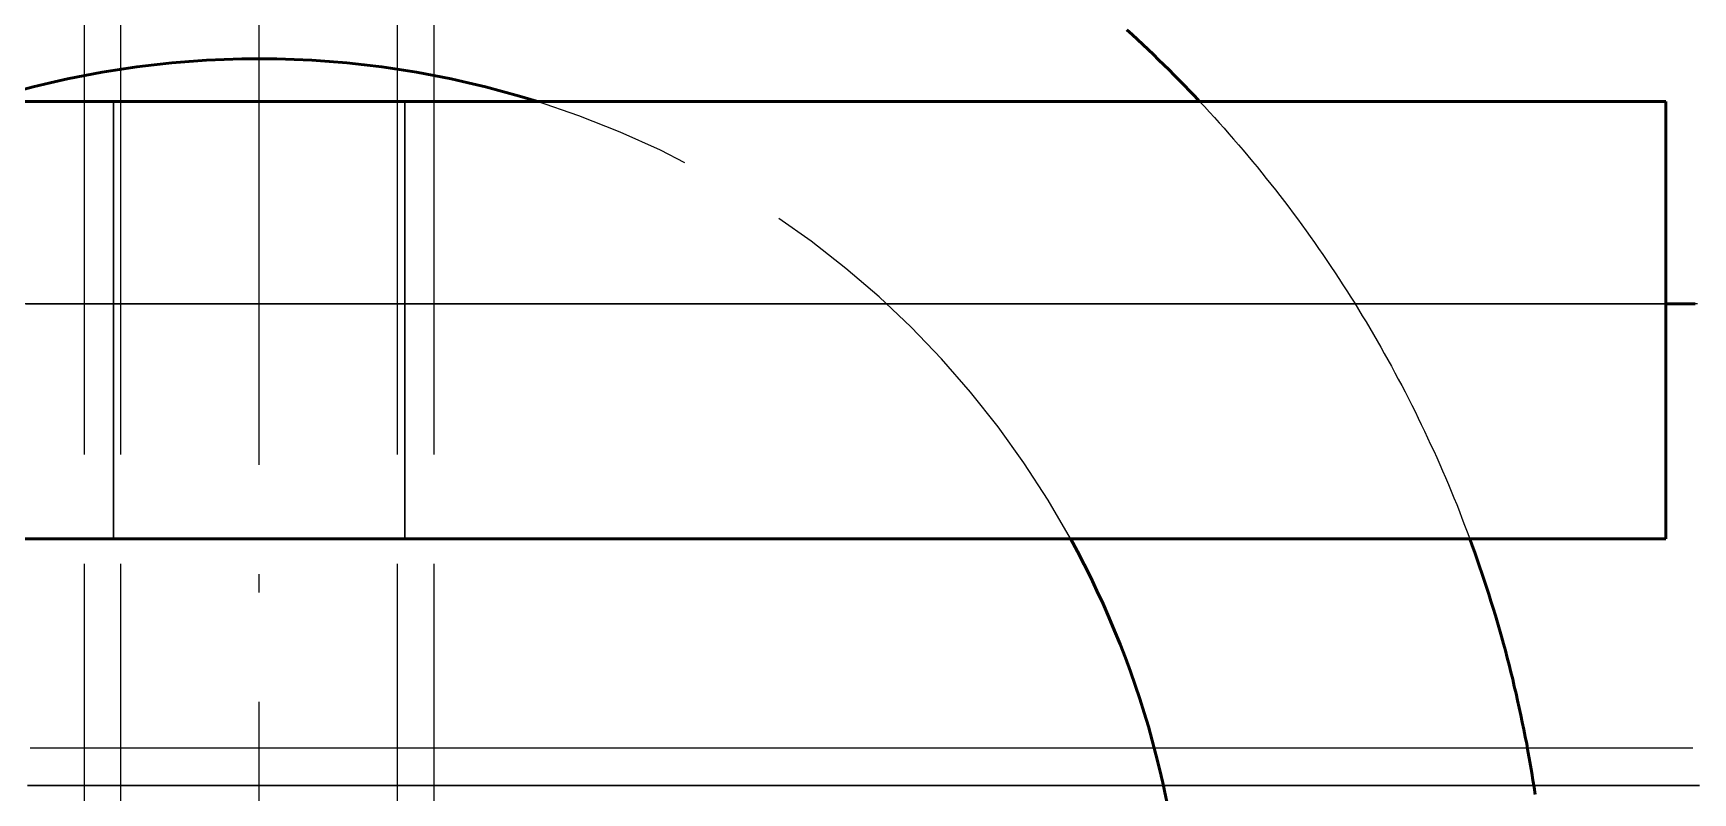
# Model space of a CAD drawing. Header units: millimetres. Extents: x 0 to 420, y 0 to 297.
# Drawn here: x 85.2 to 96.59, y 206.75 to 211.96 of the extents above; entities that cross this region are included whole.
import ezdxf

# ---------------------------------------------------------------- set-up
doc = ezdxf.new("R2010")
doc.units = ezdxf.units.MM
doc.linetypes.add('ISO02-TRAZOS', pattern=[3.75, 3, -0.75])
doc.linetypes.add('ISO04-TRAZO-PUNTO', pattern=[7.625, 6, -0.75, 0.125, -0.75])
for name, color, linetype, lineweight in [('01-VISIBLE', 7, 'CONTINUOUS', 50), ('02-OCULTA', 4, 'ISO02-TRAZOS', 25), ('03-EJE', 1, 'ISO04-TRAZO-PUNTO', 25)]:
    doc.layers.add(name, color=color, linetype=linetype, lineweight=lineweight)

msp = doc.modelspace()

# ---------------------------------------------------------------- linework, layer by layer
at = {"layer": '01-VISIBLE'}
for p, q in [((77.096, 211.493), (96.404, 211.493)), ((96.404, 208.493), (96.404, 211.493)), ((77.096, 208.493), (96.404, 208.493))]:
    msp.add_line(p, q, dxfattribs=at)
for points in [[(92.703, 211.985), (92.74, 211.951), (92.777, 211.917), (92.814, 211.883), (92.85, 211.848), (92.886, 211.814), (92.922, 211.779), (92.958, 211.744), (92.994, 211.709), (93.029, 211.673), (93.064, 211.638), (93.099, 211.602), (93.134, 211.566), (93.168, 211.53), (93.203, 211.493)], [(96.404, 210.105), (96.454, 210.105), (96.504, 210.105), (96.554, 210.105), (96.604, 210.105)], [(95.057, 208.493), (95.075, 208.446), (95.092, 208.399), (95.108, 208.351), (95.125, 208.303), (95.141, 208.256), (95.157, 208.208), (95.173, 208.16), (95.188, 208.112), (95.203, 208.064), (95.218, 208.016), (95.233, 207.967), (95.247, 207.919), (95.261, 207.871), (95.275, 207.822), (95.288, 207.773), (95.302, 207.725), (95.314, 207.676), (95.327, 207.627), (95.339, 207.578), (95.352, 207.529), (95.363, 207.48), (95.375, 207.431), (95.386, 207.382), (95.397, 207.333), (95.408, 207.283), (95.418, 207.234), (95.428, 207.185), (95.438, 207.135), (95.448, 207.086), (95.457, 207.036), (95.466, 206.987), (95.475, 206.937), (95.483, 206.887), (95.491, 206.837), (95.499, 206.788), (95.507, 206.738)]]:
    msp.add_lwpolyline(points, dxfattribs=at)
for start, end in [(72.5773, 107.4227), (0, 28.8135)]:
    msp.add_arc((86.75, 205.431), 6.354, start, end, dxfattribs=at)
at = {"layer": '02-OCULTA'}
for p, q in [((85.55, 160.32), (85.55, 217.31)), ((85.8, 160.32), (85.8, 217.31)), ((87.7, 160.32), (87.7, 217.31)), ((87.95, 160.32), (87.95, 217.31)), ((77.096, 211.493), (85.75, 211.493)), ((85.75, 211.493), (87.75, 211.493)), ((85.75, 211.493), (85.75, 208.493)), ((85.75, 208.493), (85.75, 211.493)), ((87.75, 211.493), (96.404, 211.493)), ((87.75, 211.493), (87.75, 208.493)), ((87.75, 208.493), (87.75, 211.493)), ((96.404, 208.493), (96.404, 211.493)), ((77.096, 208.493), (85.75, 208.493)), ((85.75, 208.493), (87.75, 208.493)), ((87.75, 208.493), (96.404, 208.493))]:
    msp.add_line(p, q, dxfattribs=at)
for points in [[(93.203, 211.493), (93.237, 211.457), (93.271, 211.42), (93.305, 211.383), (93.338, 211.346), (93.371, 211.309), (93.404, 211.271), (93.437, 211.234), (93.47, 211.196), (93.502, 211.158), (93.535, 211.12), (93.567, 211.081), (93.599, 211.043), (93.63, 211.004), (93.661, 210.965), (93.693, 210.926), (93.724, 210.886), (93.754, 210.847), (93.785, 210.807), (93.815, 210.767), (93.845, 210.727), (93.875, 210.687), (93.904, 210.647), (93.934, 210.606), (93.963, 210.566), (93.992, 210.525), (94.02, 210.484), (94.049, 210.443), (94.077, 210.402), (94.105, 210.36), (94.133, 210.318), (94.16, 210.277), (94.187, 210.235), (94.214, 210.193), (94.241, 210.15), (94.268, 210.108), (94.294, 210.065), (94.32, 210.023), (94.346, 209.98), (94.371, 209.937), (94.397, 209.894), (94.422, 209.851), (94.447, 209.807), (94.471, 209.764), (94.496, 209.72), (94.52, 209.676), (94.544, 209.632), (94.567, 209.588), (94.591, 209.544), (94.614, 209.5), (94.637, 209.455), (94.659, 209.41), (94.682, 209.366), (94.704, 209.321), (94.725, 209.276), (94.747, 209.231), (94.768, 209.186), (94.789, 209.14), (94.81, 209.095), (94.831, 209.049), (94.851, 209.003), (94.871, 208.958), (94.891, 208.912), (94.911, 208.866), (94.93, 208.819), (94.949, 208.773), (94.968, 208.727), (94.986, 208.68), (95.004, 208.634), (95.022, 208.587), (95.04, 208.54), (95.057, 208.493)], [(96.62, 210.105), (96.55, 210.105), (96.48, 210.105), (96.41, 210.105), (96.34, 210.105), (96.27, 210.105), (96.2, 210.105), (96.13, 210.105), (96.06, 210.105), (95.99, 210.105), (95.92, 210.105), (95.85, 210.105), (95.78, 210.105), (95.71, 210.105), (95.64, 210.105), (95.57, 210.105), (95.5, 210.105), (95.43, 210.105), (95.36, 210.105), (95.29, 210.105), (95.22, 210.105), (95.15, 210.105), (95.08, 210.105), (95.01, 210.105), (94.94, 210.105), (94.87, 210.105), (94.8, 210.105), (94.73, 210.105), (94.66, 210.105), (94.59, 210.105), (94.52, 210.105), (94.45, 210.105), (94.38, 210.105), (94.31, 210.105), (94.24, 210.105), (94.17, 210.105), (94.1, 210.105), (94.03, 210.105), (93.96, 210.105), (93.89, 210.105), (93.82, 210.105), (93.75, 210.105), (93.68, 210.105), (93.61, 210.105), (93.54, 210.105), (93.47, 210.105), (93.4, 210.105), (93.33, 210.105), (93.26, 210.105), (93.19, 210.105), (93.12, 210.105), (93.05, 210.105), (92.98, 210.105), (92.91, 210.105), (92.84, 210.105), (92.77, 210.105), (92.7, 210.105), (92.63, 210.105), (92.56, 210.105), (92.49, 210.105), (92.42, 210.105), (92.35, 210.105), (92.28, 210.105), (92.21, 210.105), (92.14, 210.105), (92.07, 210.105), (92, 210.105), (91.93, 210.105), (91.86, 210.105), (91.79, 210.105), (91.72, 210.105), (91.65, 210.105), (91.58, 210.105), (91.51, 210.105), (91.44, 210.105), (91.37, 210.105), (91.3, 210.105), (91.23, 210.105), (91.16, 210.105), (91.09, 210.105), (91.02, 210.105), (90.95, 210.105), (90.88, 210.105), (90.81, 210.105), (90.74, 210.105), (90.67, 210.105), (90.6, 210.105), (90.53, 210.105), (90.46, 210.105), (90.39, 210.105), (90.32, 210.105), (90.25, 210.105), (90.18, 210.105), (90.11, 210.105), (90.04, 210.105), (89.97, 210.105), (89.9, 210.105), (89.83, 210.105), (89.76, 210.105), (89.69, 210.105), (89.62, 210.105), (89.55, 210.105), (89.48, 210.105), (89.41, 210.105), (89.34, 210.105), (89.27, 210.105), (89.2, 210.105), (89.13, 210.105), (89.06, 210.105), (88.99, 210.105), (88.92, 210.105), (88.85, 210.105), (88.78, 210.105), (88.71, 210.105), (88.64, 210.105), (88.57, 210.105), (88.5, 210.105), (88.43, 210.105), (88.36, 210.105), (88.29, 210.105), (88.22, 210.105), (88.15, 210.105), (88.08, 210.105), (88.01, 210.105), (87.94, 210.105), (87.87, 210.105), (87.8, 210.105), (87.73, 210.105), (87.66, 210.105), (87.59, 210.105), (87.52, 210.105), (87.45, 210.105), (87.38, 210.105), (87.31, 210.105), (87.24, 210.105), (87.17, 210.105), (87.1, 210.105), (87.03, 210.105), (86.96, 210.105), (86.89, 210.105), (86.82, 210.105), (86.75, 210.105), (86.68, 210.105), (86.61, 210.105), (86.54, 210.105), (86.47, 210.105), (86.4, 210.105), (86.33, 210.105), (86.26, 210.105), (86.19, 210.105), (86.12, 210.105), (86.05, 210.105), (85.98, 210.105), (85.91, 210.105), (85.84, 210.105), (85.77, 210.105), (85.7, 210.105), (85.63, 210.105), (85.56, 210.105), (85.49, 210.105), (85.42, 210.105), (85.35, 210.105), (85.28, 210.105), (85.21, 210.105), (85.14, 210.105)], [(85.149, 210.105), (85.199, 210.105), (85.249, 210.105), (85.299, 210.105), (85.349, 210.105), (85.399, 210.105), (85.449, 210.105), (85.5, 210.105), (85.55, 210.105), (85.6, 210.105), (85.65, 210.105), (85.7, 210.105), (85.75, 210.105), (85.8, 210.105), (85.85, 210.105), (85.9, 210.105), (85.95, 210.105), (86, 210.105), (86.05, 210.105), (86.1, 210.105), (86.15, 210.105), (86.2, 210.105), (86.25, 210.105), (86.3, 210.105), (86.35, 210.105), (86.4, 210.105), (86.45, 210.105), (86.5, 210.105), (86.55, 210.105), (86.6, 210.105), (86.65, 210.105), (86.7, 210.105), (86.75, 210.105), (86.8, 210.105), (86.85, 210.105), (86.9, 210.105), (86.95, 210.105), (87, 210.105), (87.05, 210.105), (87.1, 210.105), (87.15, 210.105), (87.2, 210.105), (87.25, 210.105), (87.3, 210.105), (87.35, 210.105), (87.4, 210.105), (87.45, 210.105), (87.5, 210.105), (87.55, 210.105), (87.6, 210.105), (87.65, 210.105), (87.7, 210.105), (87.75, 210.105), (87.8, 210.105), (87.85, 210.105), (87.9, 210.105), (87.95, 210.105), (88, 210.105), (88.051, 210.105), (88.101, 210.105), (88.151, 210.105), (88.201, 210.105), (88.251, 210.105), (88.301, 210.105), (88.351, 210.105), (88.401, 210.105), (88.451, 210.105), (88.501, 210.105), (88.551, 210.105), (88.601, 210.105), (88.651, 210.105), (88.701, 210.105), (88.751, 210.105), (88.801, 210.105), (88.851, 210.105), (88.901, 210.105), (88.951, 210.105), (89.001, 210.105), (89.051, 210.105), (89.101, 210.105), (89.151, 210.105), (89.201, 210.105), (89.251, 210.105), (89.301, 210.105), (89.351, 210.105), (89.401, 210.105), (89.451, 210.105), (89.501, 210.105), (89.551, 210.105), (89.601, 210.105), (89.651, 210.105), (89.701, 210.105), (89.751, 210.105), (89.801, 210.105), (89.851, 210.105), (89.901, 210.105), (89.951, 210.105), (90.001, 210.105), (90.051, 210.105), (90.101, 210.105), (90.151, 210.105), (90.201, 210.105), (90.251, 210.105), (90.301, 210.105), (90.351, 210.105), (90.401, 210.105), (90.451, 210.105), (90.501, 210.105), (90.551, 210.105), (90.601, 210.105), (90.652, 210.105), (90.702, 210.105), (90.752, 210.105), (90.802, 210.105), (90.852, 210.105), (90.902, 210.105), (90.952, 210.105), (91.002, 210.105), (91.052, 210.105), (91.102, 210.105), (91.152, 210.105), (91.202, 210.105), (91.252, 210.105), (91.302, 210.105), (91.352, 210.105), (91.402, 210.105), (91.452, 210.105), (91.502, 210.105), (91.552, 210.105), (91.602, 210.105), (91.652, 210.105), (91.702, 210.105), (91.752, 210.105), (91.802, 210.105), (91.852, 210.105), (91.902, 210.105), (91.952, 210.105), (92.002, 210.105), (92.052, 210.105), (92.102, 210.105), (92.152, 210.105), (92.202, 210.105), (92.252, 210.105), (92.302, 210.105), (92.352, 210.105), (92.402, 210.105), (92.452, 210.105), (92.502, 210.105), (92.552, 210.105), (92.602, 210.105), (92.652, 210.105), (92.702, 210.105), (92.752, 210.105), (92.802, 210.105), (92.852, 210.105), (92.902, 210.105), (92.952, 210.105), (93.002, 210.105), (93.052, 210.105), (93.102, 210.105), (93.152, 210.105), (93.203, 210.105), (93.253, 210.105), (93.303, 210.105), (93.353, 210.105), (93.403, 210.105), (93.453, 210.105), (93.503, 210.105), (93.553, 210.105), (93.603, 210.105), (93.653, 210.105), (93.703, 210.105), (93.753, 210.105), (93.803, 210.105), (93.853, 210.105), (93.903, 210.105), (93.953, 210.105), (94.003, 210.105), (94.053, 210.105), (94.103, 210.105), (94.153, 210.105), (94.203, 210.105), (94.253, 210.105), (94.303, 210.105), (94.353, 210.105), (94.403, 210.105), (94.453, 210.105), (94.503, 210.105), (94.553, 210.105), (94.603, 210.105), (94.653, 210.105), (94.703, 210.105), (94.753, 210.105), (94.803, 210.105), (94.853, 210.105), (94.903, 210.105), (94.953, 210.105), (95.003, 210.105), (95.053, 210.105), (95.103, 210.105), (95.153, 210.105), (95.203, 210.105), (95.253, 210.105), (95.303, 210.105), (95.353, 210.105), (95.403, 210.105), (95.453, 210.105), (95.503, 210.105), (95.553, 210.105), (95.603, 210.105), (95.653, 210.105), (95.703, 210.105), (95.753, 210.105), (95.804, 210.105), (95.854, 210.105), (95.904, 210.105), (95.954, 210.105), (96.004, 210.105), (96.054, 210.105), (96.104, 210.105), (96.154, 210.105), (96.204, 210.105), (96.254, 210.105), (96.304, 210.105), (96.354, 210.105), (96.404, 210.105)], [(85.165, 210.105), (85.234, 210.105), (85.303, 210.105), (85.372, 210.105), (85.441, 210.105), (85.51, 210.105), (85.579, 210.105), (85.648, 210.105), (85.717, 210.105), (85.786, 210.105), (85.854, 210.105), (85.923, 210.105), (85.992, 210.105), (86.061, 210.105), (86.13, 210.105), (86.199, 210.105), (86.268, 210.105), (86.337, 210.105), (86.406, 210.105), (86.474, 210.105), (86.543, 210.105), (86.612, 210.105), (86.681, 210.105), (86.75, 210.105), (86.819, 210.105), (86.888, 210.105), (86.957, 210.105), (87.026, 210.105), (87.094, 210.105), (87.163, 210.105), (87.232, 210.105), (87.301, 210.105), (87.37, 210.105), (87.439, 210.105), (87.508, 210.105), (87.577, 210.105), (87.646, 210.105), (87.714, 210.105), (87.783, 210.105), (87.852, 210.105), (87.921, 210.105), (87.99, 210.105), (88.059, 210.105), (88.128, 210.105), (88.197, 210.105), (88.266, 210.105), (88.335, 210.105), (88.403, 210.105), (88.472, 210.105), (88.541, 210.105), (88.61, 210.105), (88.679, 210.105), (88.748, 210.105), (88.817, 210.105), (88.886, 210.105), (88.955, 210.105), (89.023, 210.105), (89.092, 210.105), (89.161, 210.105), (89.23, 210.105), (89.299, 210.105), (89.368, 210.105), (89.437, 210.105), (89.506, 210.105), (89.575, 210.105), (89.643, 210.105), (89.712, 210.105), (89.781, 210.105), (89.85, 210.105), (89.919, 210.105), (89.988, 210.105), (90.057, 210.105), (90.126, 210.105), (90.195, 210.105), (90.263, 210.105), (90.332, 210.105), (90.401, 210.105), (90.47, 210.105), (90.539, 210.105), (90.608, 210.105), (90.677, 210.105), (90.746, 210.105), (90.815, 210.105), (90.884, 210.105), (90.952, 210.105), (91.021, 210.105), (91.09, 210.105), (91.159, 210.105), (91.228, 210.105), (91.297, 210.105), (91.366, 210.105), (91.435, 210.105), (91.504, 210.105), (91.572, 210.105), (91.641, 210.105), (91.71, 210.105), (91.779, 210.105), (91.848, 210.105), (91.917, 210.105), (91.986, 210.105), (92.055, 210.105), (92.124, 210.105), (92.192, 210.105), (92.261, 210.105), (92.33, 210.105), (92.399, 210.105), (92.468, 210.105), (92.537, 210.105), (92.606, 210.105), (92.675, 210.105), (92.744, 210.105), (92.813, 210.105), (92.881, 210.105), (92.95, 210.105), (93.019, 210.105), (93.088, 210.105), (93.157, 210.105), (93.226, 210.105), (93.295, 210.105), (93.364, 210.105), (93.433, 210.105), (93.501, 210.105), (93.57, 210.105), (93.639, 210.105), (93.708, 210.105), (93.777, 210.105), (93.846, 210.105), (93.915, 210.105), (93.984, 210.105), (94.053, 210.105), (94.121, 210.105), (94.19, 210.105), (94.259, 210.105), (94.328, 210.105), (94.397, 210.105), (94.466, 210.105), (94.535, 210.105), (94.604, 210.105), (94.673, 210.105), (94.741, 210.105), (94.81, 210.105), (94.879, 210.105), (94.948, 210.105), (95.017, 210.105), (95.086, 210.105), (95.155, 210.105), (95.224, 210.105), (95.293, 210.105), (95.362, 210.105), (95.43, 210.105), (95.499, 210.105), (95.568, 210.105), (95.637, 210.105), (95.706, 210.105), (95.775, 210.105), (95.844, 210.105), (95.913, 210.105), (95.982, 210.105), (96.05, 210.105), (96.119, 210.105), (96.188, 210.105), (96.257, 210.105), (96.326, 210.105), (96.395, 210.105), (96.464, 210.105), (96.533, 210.105), (96.602, 210.105)], [(96.602, 210.105), (96.533, 210.105), (96.464, 210.105), (96.395, 210.105), (96.326, 210.105), (96.257, 210.105), (96.188, 210.105), (96.119, 210.105), (96.05, 210.105), (95.982, 210.105), (95.913, 210.105), (95.844, 210.105), (95.775, 210.105), (95.706, 210.105), (95.637, 210.105), (95.568, 210.105), (95.499, 210.105), (95.43, 210.105), (95.362, 210.105), (95.293, 210.105), (95.224, 210.105), (95.155, 210.105), (95.086, 210.105), (95.017, 210.105), (94.948, 210.105), (94.879, 210.105), (94.81, 210.105), (94.741, 210.105), (94.673, 210.105), (94.604, 210.105), (94.535, 210.105), (94.466, 210.105), (94.397, 210.105), (94.328, 210.105), (94.259, 210.105), (94.19, 210.105), (94.121, 210.105), (94.053, 210.105), (93.984, 210.105), (93.915, 210.105), (93.846, 210.105), (93.777, 210.105), (93.708, 210.105), (93.639, 210.105), (93.57, 210.105), (93.501, 210.105), (93.433, 210.105), (93.364, 210.105), (93.295, 210.105), (93.226, 210.105), (93.157, 210.105), (93.088, 210.105), (93.019, 210.105), (92.95, 210.105), (92.881, 210.105), (92.813, 210.105), (92.744, 210.105), (92.675, 210.105), (92.606, 210.105), (92.537, 210.105), (92.468, 210.105), (92.399, 210.105), (92.33, 210.105), (92.261, 210.105), (92.192, 210.105), (92.124, 210.105), (92.055, 210.105), (91.986, 210.105), (91.917, 210.105), (91.848, 210.105), (91.779, 210.105), (91.71, 210.105), (91.641, 210.105), (91.572, 210.105), (91.504, 210.105), (91.435, 210.105), (91.366, 210.105), (91.297, 210.105), (91.228, 210.105), (91.159, 210.105), (91.09, 210.105), (91.021, 210.105), (90.952, 210.105), (90.884, 210.105), (90.815, 210.105), (90.746, 210.105), (90.677, 210.105), (90.608, 210.105), (90.539, 210.105), (90.47, 210.105), (90.401, 210.105), (90.332, 210.105), (90.263, 210.105), (90.195, 210.105), (90.126, 210.105), (90.057, 210.105), (89.988, 210.105), (89.919, 210.105), (89.85, 210.105), (89.781, 210.105), (89.712, 210.105), (89.643, 210.105), (89.575, 210.105), (89.506, 210.105), (89.437, 210.105), (89.368, 210.105), (89.299, 210.105), (89.23, 210.105), (89.161, 210.105), (89.092, 210.105), (89.023, 210.105), (88.955, 210.105), (88.886, 210.105), (88.817, 210.105), (88.748, 210.105), (88.679, 210.105), (88.61, 210.105), (88.541, 210.105), (88.472, 210.105), (88.403, 210.105), (88.335, 210.105), (88.266, 210.105), (88.197, 210.105), (88.128, 210.105), (88.059, 210.105), (87.99, 210.105), (87.921, 210.105), (87.852, 210.105), (87.783, 210.105), (87.714, 210.105), (87.646, 210.105), (87.577, 210.105), (87.508, 210.105), (87.439, 210.105), (87.37, 210.105), (87.301, 210.105), (87.232, 210.105), (87.163, 210.105), (87.094, 210.105), (87.026, 210.105), (86.957, 210.105), (86.888, 210.105), (86.819, 210.105), (86.75, 210.105), (86.681, 210.105), (86.612, 210.105), (86.543, 210.105), (86.474, 210.105), (86.406, 210.105), (86.337, 210.105), (86.268, 210.105), (86.199, 210.105), (86.13, 210.105), (86.061, 210.105), (85.992, 210.105), (85.923, 210.105), (85.854, 210.105), (85.786, 210.105), (85.717, 210.105), (85.648, 210.105), (85.579, 210.105), (85.51, 210.105), (85.441, 210.105), (85.372, 210.105), (85.303, 210.105), (85.234, 210.105), (85.165, 210.105)], [(96.589, 207.056), (96.52, 207.056), (96.452, 207.056), (96.384, 207.056), (96.316, 207.056), (96.247, 207.056), (96.179, 207.056), (96.111, 207.056), (96.042, 207.056), (95.974, 207.056), (95.906, 207.056), (95.837, 207.056), (95.769, 207.056), (95.701, 207.056), (95.632, 207.056), (95.564, 207.056), (95.496, 207.056), (95.427, 207.056), (95.359, 207.056), (95.291, 207.056), (95.222, 207.056), (95.154, 207.056), (95.086, 207.056), (95.017, 207.056), (94.949, 207.056), (94.881, 207.056), (94.812, 207.056), (94.744, 207.056), (94.676, 207.056), (94.607, 207.056), (94.539, 207.056), (94.471, 207.056), (94.402, 207.056), (94.334, 207.056), (94.266, 207.056), (94.197, 207.056), (94.129, 207.056), (94.061, 207.056), (93.992, 207.056), (93.924, 207.056), (93.856, 207.056), (93.787, 207.056), (93.719, 207.056), (93.651, 207.056), (93.582, 207.056), (93.514, 207.056), (93.446, 207.056), (93.378, 207.056), (93.309, 207.056), (93.241, 207.056), (93.173, 207.056), (93.104, 207.056), (93.036, 207.056), (92.968, 207.056), (92.899, 207.056), (92.831, 207.056), (92.763, 207.056), (92.694, 207.056), (92.626, 207.056), (92.558, 207.056), (92.489, 207.056), (92.421, 207.056), (92.353, 207.056), (92.284, 207.056), (92.216, 207.056), (92.148, 207.056), (92.079, 207.056), (92.011, 207.056), (91.943, 207.056), (91.874, 207.056), (91.806, 207.056), (91.738, 207.056), (91.669, 207.056), (91.601, 207.056), (91.533, 207.056), (91.464, 207.056), (91.396, 207.056), (91.328, 207.056), (91.259, 207.056), (91.191, 207.056), (91.123, 207.056), (91.054, 207.056), (90.986, 207.056), (90.918, 207.056), (90.849, 207.056), (90.781, 207.056), (90.713, 207.056), (90.645, 207.056), (90.576, 207.056), (90.508, 207.056), (90.44, 207.056), (90.371, 207.056), (90.303, 207.056), (90.235, 207.056), (90.166, 207.056), (90.098, 207.056), (90.03, 207.056), (89.961, 207.056), (89.893, 207.056), (89.825, 207.056), (89.756, 207.056), (89.688, 207.056), (89.62, 207.056), (89.551, 207.056), (89.483, 207.056), (89.415, 207.056), (89.346, 207.056), (89.278, 207.056), (89.21, 207.056), (89.141, 207.056), (89.073, 207.056), (89.005, 207.056), (88.936, 207.056), (88.868, 207.056), (88.8, 207.056), (88.731, 207.056), (88.663, 207.056), (88.595, 207.056), (88.526, 207.056), (88.458, 207.056), (88.39, 207.056), (88.321, 207.056), (88.253, 207.056), (88.185, 207.056), (88.117, 207.056), (88.048, 207.056), (87.98, 207.056), (87.912, 207.056), (87.843, 207.056), (87.775, 207.056), (87.707, 207.056), (87.638, 207.056), (87.57, 207.056), (87.502, 207.056), (87.433, 207.056), (87.365, 207.056), (87.297, 207.056), (87.228, 207.056), (87.16, 207.056), (87.092, 207.056), (87.023, 207.056), (86.955, 207.056), (86.887, 207.056), (86.818, 207.056), (86.75, 207.056), (86.682, 207.056), (86.613, 207.056), (86.545, 207.056), (86.477, 207.056), (86.408, 207.056), (86.34, 207.056), (86.272, 207.056), (86.203, 207.056), (86.135, 207.056), (86.067, 207.056), (85.998, 207.056), (85.93, 207.056), (85.862, 207.056), (85.793, 207.056), (85.725, 207.056), (85.657, 207.056), (85.588, 207.056), (85.52, 207.056), (85.452, 207.056), (85.383, 207.056), (85.315, 207.056), (85.247, 207.056), (85.179, 207.056)], [(96.589, 207.056), (96.521, 207.056), (96.452, 207.056), (96.384, 207.056), (96.316, 207.056), (96.247, 207.056), (96.179, 207.056), (96.111, 207.056), (96.042, 207.056), (95.974, 207.056), (95.906, 207.056), (95.837, 207.056), (95.769, 207.056), (95.701, 207.056), (95.632, 207.056), (95.564, 207.056), (95.496, 207.056), (95.427, 207.056), (95.359, 207.056), (95.291, 207.056), (95.222, 207.056), (95.154, 207.056), (95.086, 207.056), (95.017, 207.056), (94.949, 207.056), (94.881, 207.056), (94.812, 207.056), (94.744, 207.056), (94.676, 207.056), (94.607, 207.056), (94.539, 207.056), (94.471, 207.056), (94.402, 207.056), (94.334, 207.056), (94.266, 207.056), (94.198, 207.056), (94.129, 207.056), (94.061, 207.056), (93.993, 207.056), (93.924, 207.056), (93.856, 207.056), (93.788, 207.056), (93.719, 207.056), (93.651, 207.056), (93.583, 207.056), (93.514, 207.056), (93.446, 207.056), (93.378, 207.056), (93.309, 207.056), (93.241, 207.056), (93.173, 207.056), (93.104, 207.056), (93.036, 207.056), (92.968, 207.056), (92.899, 207.056), (92.831, 207.056), (92.763, 207.056), (92.694, 207.056), (92.626, 207.056), (92.558, 207.056), (92.489, 207.056), (92.421, 207.056), (92.353, 207.056), (92.284, 207.056), (92.216, 207.056), (92.148, 207.056), (92.079, 207.056), (92.011, 207.056), (91.943, 207.056), (91.874, 207.056), (91.806, 207.056), (91.738, 207.056), (91.669, 207.056), (91.601, 207.056), (91.533, 207.056), (91.464, 207.056), (91.396, 207.056), (91.328, 207.056), (91.259, 207.056), (91.191, 207.056), (91.123, 207.056), (91.054, 207.056), (90.986, 207.056), (90.918, 207.056), (90.849, 207.056), (90.781, 207.056), (90.713, 207.056), (90.645, 207.056), (90.576, 207.056), (90.508, 207.056), (90.44, 207.056), (90.371, 207.056), (90.303, 207.056), (90.235, 207.056), (90.166, 207.056), (90.098, 207.056), (90.03, 207.056), (89.961, 207.056), (89.893, 207.056), (89.825, 207.056), (89.756, 207.056), (89.688, 207.056), (89.62, 207.056), (89.551, 207.056), (89.483, 207.056), (89.415, 207.056), (89.346, 207.056), (89.278, 207.056), (89.21, 207.056), (89.141, 207.056), (89.073, 207.056), (89.005, 207.056), (88.936, 207.056), (88.868, 207.056), (88.8, 207.056), (88.731, 207.056), (88.663, 207.056), (88.595, 207.056), (88.526, 207.056), (88.458, 207.056), (88.39, 207.056), (88.321, 207.056), (88.253, 207.056), (88.185, 207.056), (88.117, 207.056), (88.048, 207.056), (87.98, 207.056), (87.912, 207.056), (87.843, 207.056), (87.775, 207.056), (87.707, 207.056), (87.638, 207.056), (87.57, 207.056), (87.502, 207.056), (87.433, 207.056), (87.365, 207.056), (87.297, 207.056), (87.228, 207.056), (87.16, 207.056), (87.092, 207.056), (87.023, 207.056), (86.955, 207.056), (86.887, 207.056), (86.818, 207.056), (86.75, 207.056), (86.682, 207.056), (86.613, 207.056), (86.545, 207.056), (86.477, 207.056), (86.408, 207.056), (86.34, 207.056), (86.272, 207.056), (86.203, 207.056), (86.135, 207.056), (86.067, 207.056), (85.998, 207.056), (85.93, 207.056), (85.862, 207.056), (85.793, 207.056), (85.725, 207.056), (85.657, 207.056), (85.588, 207.056), (85.52, 207.056), (85.452, 207.056), (85.383, 207.056), (85.315, 207.056), (85.247, 207.056), (85.179, 207.056)], [(96.635, 206.8), (96.566, 206.8), (96.497, 206.8), (96.427, 206.8), (96.358, 206.8), (96.289, 206.8), (96.22, 206.8), (96.151, 206.8), (96.082, 206.8), (96.013, 206.8), (95.944, 206.8), (95.874, 206.8), (95.805, 206.8), (95.736, 206.8), (95.667, 206.8), (95.598, 206.8), (95.529, 206.8), (95.46, 206.8), (95.391, 206.8), (95.321, 206.8), (95.252, 206.8), (95.183, 206.8), (95.114, 206.8), (95.045, 206.8), (94.976, 206.8), (94.907, 206.8), (94.838, 206.8), (94.769, 206.8), (94.699, 206.8), (94.63, 206.8), (94.561, 206.8), (94.492, 206.8), (94.423, 206.8), (94.354, 206.8), (94.285, 206.8), (94.215, 206.8), (94.146, 206.8), (94.077, 206.8), (94.008, 206.8), (93.939, 206.8), (93.87, 206.8), (93.801, 206.8), (93.732, 206.8), (93.662, 206.8), (93.593, 206.8), (93.524, 206.8), (93.455, 206.8), (93.386, 206.8), (93.317, 206.8), (93.248, 206.8), (93.179, 206.8), (93.109, 206.8), (93.04, 206.8), (92.971, 206.8), (92.902, 206.8), (92.833, 206.8), (92.764, 206.8), (92.695, 206.8), (92.626, 206.8), (92.556, 206.8), (92.487, 206.8), (92.418, 206.8), (92.349, 206.8), (92.28, 206.8), (92.211, 206.8), (92.142, 206.8), (92.073, 206.8), (92.004, 206.8), (91.934, 206.8), (91.865, 206.8), (91.796, 206.8), (91.727, 206.8), (91.658, 206.8), (91.589, 206.8), (91.52, 206.8), (91.45, 206.8), (91.381, 206.8), (91.312, 206.8), (91.243, 206.8), (91.174, 206.8), (91.105, 206.8), (91.036, 206.8), (90.967, 206.8), (90.897, 206.8), (90.828, 206.8), (90.759, 206.8), (90.69, 206.8), (90.621, 206.8), (90.552, 206.8), (90.483, 206.8), (90.414, 206.8), (90.344, 206.8), (90.275, 206.8), (90.206, 206.8), (90.137, 206.8), (90.068, 206.8), (89.999, 206.8), (89.93, 206.8), (89.861, 206.8), (89.791, 206.8), (89.722, 206.8), (89.653, 206.8), (89.584, 206.8), (89.515, 206.8), (89.446, 206.8), (89.377, 206.8), (89.308, 206.8), (89.239, 206.8), (89.169, 206.8), (89.1, 206.8), (89.031, 206.8), (88.962, 206.8), (88.893, 206.8), (88.824, 206.8), (88.755, 206.8), (88.685, 206.8), (88.616, 206.8), (88.547, 206.8), (88.478, 206.8), (88.409, 206.8), (88.34, 206.8), (88.271, 206.8), (88.202, 206.8), (88.132, 206.8), (88.063, 206.8), (87.994, 206.8), (87.925, 206.8), (87.856, 206.8), (87.787, 206.8), (87.718, 206.8), (87.649, 206.8), (87.579, 206.8), (87.51, 206.8), (87.441, 206.8), (87.372, 206.8), (87.303, 206.8), (87.234, 206.8), (87.165, 206.8), (87.096, 206.8), (87.026, 206.8), (86.957, 206.8), (86.888, 206.8), (86.819, 206.8), (86.75, 206.8), (86.681, 206.8), (86.612, 206.8), (86.543, 206.8), (86.474, 206.8), (86.404, 206.8), (86.335, 206.8), (86.266, 206.8), (86.197, 206.8), (86.128, 206.8), (86.059, 206.8), (85.99, 206.8), (85.92, 206.8), (85.851, 206.8), (85.782, 206.8), (85.713, 206.8), (85.644, 206.8), (85.575, 206.8), (85.506, 206.8), (85.437, 206.8), (85.367, 206.8), (85.298, 206.8), (85.229, 206.8), (85.16, 206.8)], [(85.16, 206.8), (85.229, 206.8), (85.298, 206.8), (85.367, 206.8), (85.437, 206.8), (85.506, 206.8), (85.575, 206.8), (85.644, 206.8), (85.713, 206.8), (85.782, 206.8), (85.851, 206.8), (85.92, 206.8), (85.99, 206.8), (86.059, 206.8), (86.128, 206.8), (86.197, 206.8), (86.266, 206.8), (86.335, 206.8), (86.404, 206.8), (86.474, 206.8), (86.543, 206.8), (86.612, 206.8), (86.681, 206.8), (86.75, 206.8), (86.819, 206.8), (86.888, 206.8), (86.957, 206.8), (87.026, 206.8), (87.096, 206.8), (87.165, 206.8), (87.234, 206.8), (87.303, 206.8), (87.372, 206.8), (87.441, 206.8), (87.51, 206.8), (87.579, 206.8), (87.649, 206.8), (87.718, 206.8), (87.787, 206.8), (87.856, 206.8), (87.925, 206.8), (87.994, 206.8), (88.063, 206.8), (88.132, 206.8), (88.202, 206.8), (88.271, 206.8), (88.34, 206.8), (88.409, 206.8), (88.478, 206.8), (88.547, 206.8), (88.616, 206.8), (88.685, 206.8), (88.755, 206.8), (88.824, 206.8), (88.893, 206.8), (88.962, 206.8), (89.031, 206.8), (89.1, 206.8), (89.169, 206.8), (89.239, 206.8), (89.308, 206.8), (89.377, 206.8), (89.446, 206.8), (89.515, 206.8), (89.584, 206.8), (89.653, 206.8), (89.722, 206.8), (89.791, 206.8), (89.861, 206.8), (89.93, 206.8), (89.999, 206.8), (90.068, 206.8), (90.137, 206.8), (90.206, 206.8), (90.275, 206.8), (90.344, 206.8), (90.414, 206.8), (90.483, 206.8), (90.552, 206.8), (90.621, 206.8), (90.69, 206.8), (90.759, 206.8), (90.828, 206.8), (90.897, 206.8), (90.967, 206.8), (91.036, 206.8), (91.105, 206.8), (91.174, 206.8), (91.243, 206.8), (91.312, 206.8), (91.381, 206.8), (91.45, 206.8), (91.52, 206.8), (91.589, 206.8), (91.658, 206.8), (91.727, 206.8), (91.796, 206.8), (91.865, 206.8), (91.934, 206.8), (92.004, 206.8), (92.073, 206.8), (92.142, 206.8), (92.211, 206.8), (92.28, 206.8), (92.349, 206.8), (92.418, 206.8), (92.487, 206.8), (92.556, 206.8), (92.626, 206.8), (92.695, 206.8), (92.764, 206.8), (92.833, 206.8), (92.902, 206.8), (92.971, 206.8), (93.04, 206.8), (93.109, 206.8), (93.179, 206.8), (93.248, 206.8), (93.317, 206.8), (93.386, 206.8), (93.455, 206.8), (93.524, 206.8), (93.593, 206.8), (93.662, 206.8), (93.732, 206.8), (93.801, 206.8), (93.87, 206.8), (93.939, 206.8), (94.008, 206.8), (94.077, 206.8), (94.146, 206.8), (94.215, 206.8), (94.285, 206.8), (94.354, 206.8), (94.423, 206.8), (94.492, 206.8), (94.561, 206.8), (94.63, 206.8), (94.699, 206.8), (94.769, 206.8), (94.838, 206.8), (94.907, 206.8), (94.976, 206.8), (95.045, 206.8), (95.114, 206.8), (95.183, 206.8), (95.252, 206.8), (95.321, 206.8), (95.391, 206.8), (95.46, 206.8), (95.529, 206.8), (95.598, 206.8), (95.667, 206.8), (95.736, 206.8), (95.805, 206.8), (95.874, 206.8), (95.944, 206.8), (96.013, 206.8), (96.082, 206.8), (96.151, 206.8), (96.22, 206.8), (96.289, 206.8), (96.358, 206.8), (96.427, 206.8), (96.497, 206.8), (96.566, 206.8), (96.635, 206.8)], [(96.635, 206.8), (96.566, 206.8), (96.497, 206.8), (96.427, 206.8), (96.358, 206.8), (96.289, 206.8), (96.22, 206.8), (96.151, 206.8), (96.082, 206.8), (96.013, 206.8), (95.944, 206.8), (95.874, 206.8), (95.805, 206.8), (95.736, 206.8), (95.667, 206.8), (95.598, 206.8), (95.529, 206.8), (95.46, 206.8), (95.391, 206.8), (95.321, 206.8), (95.252, 206.8), (95.183, 206.8), (95.114, 206.8), (95.045, 206.8), (94.976, 206.8), (94.907, 206.8), (94.838, 206.8), (94.769, 206.8), (94.699, 206.8), (94.63, 206.8), (94.561, 206.8), (94.492, 206.8), (94.423, 206.8), (94.354, 206.8), (94.285, 206.8), (94.215, 206.8), (94.146, 206.8), (94.077, 206.8), (94.008, 206.8), (93.939, 206.8), (93.87, 206.8), (93.801, 206.8), (93.732, 206.8), (93.662, 206.8), (93.593, 206.8), (93.524, 206.8), (93.455, 206.8), (93.386, 206.8), (93.317, 206.8), (93.248, 206.8), (93.179, 206.8), (93.109, 206.8), (93.04, 206.8), (92.971, 206.8), (92.902, 206.8), (92.833, 206.8), (92.764, 206.8), (92.695, 206.8), (92.626, 206.8), (92.556, 206.8), (92.487, 206.8), (92.418, 206.8), (92.349, 206.8), (92.28, 206.8), (92.211, 206.8), (92.142, 206.8), (92.073, 206.8), (92.004, 206.8), (91.934, 206.8), (91.865, 206.8), (91.796, 206.8), (91.727, 206.8), (91.658, 206.8), (91.589, 206.8), (91.52, 206.8), (91.45, 206.8), (91.381, 206.8), (91.312, 206.8), (91.243, 206.8), (91.174, 206.8), (91.105, 206.8), (91.036, 206.8), (90.967, 206.8), (90.897, 206.8), (90.828, 206.8), (90.759, 206.8), (90.69, 206.8), (90.621, 206.8), (90.552, 206.8), (90.483, 206.8), (90.414, 206.8), (90.344, 206.8), (90.275, 206.8), (90.206, 206.8), (90.137, 206.8), (90.068, 206.8), (89.999, 206.8), (89.93, 206.8), (89.861, 206.8), (89.791, 206.8), (89.722, 206.8), (89.653, 206.8), (89.584, 206.8), (89.515, 206.8), (89.446, 206.8), (89.377, 206.8), (89.308, 206.8), (89.239, 206.8), (89.169, 206.8), (89.1, 206.8), (89.031, 206.8), (88.962, 206.8), (88.893, 206.8), (88.824, 206.8), (88.755, 206.8), (88.685, 206.8), (88.616, 206.8), (88.547, 206.8), (88.478, 206.8), (88.409, 206.8), (88.34, 206.8), (88.271, 206.8), (88.202, 206.8), (88.132, 206.8), (88.063, 206.8), (87.994, 206.8), (87.925, 206.8), (87.856, 206.8), (87.787, 206.8), (87.718, 206.8), (87.649, 206.8), (87.579, 206.8), (87.51, 206.8), (87.441, 206.8), (87.372, 206.8), (87.303, 206.8), (87.234, 206.8), (87.165, 206.8), (87.096, 206.8), (87.026, 206.8), (86.957, 206.8), (86.888, 206.8), (86.819, 206.8), (86.75, 206.8), (86.681, 206.8), (86.612, 206.8), (86.543, 206.8), (86.474, 206.8), (86.404, 206.8), (86.335, 206.8), (86.266, 206.8), (86.197, 206.8), (86.128, 206.8), (86.059, 206.8), (85.99, 206.8), (85.92, 206.8), (85.851, 206.8), (85.782, 206.8), (85.713, 206.8), (85.644, 206.8), (85.575, 206.8), (85.506, 206.8), (85.437, 206.8), (85.367, 206.8), (85.298, 206.8), (85.229, 206.8), (85.16, 206.8)], [(85.16, 206.8), (85.229, 206.8), (85.298, 206.8), (85.367, 206.8), (85.437, 206.8), (85.506, 206.8), (85.575, 206.8), (85.644, 206.8), (85.713, 206.8), (85.782, 206.8), (85.851, 206.8), (85.92, 206.8), (85.99, 206.8), (86.059, 206.8), (86.128, 206.8), (86.197, 206.8), (86.266, 206.8), (86.335, 206.8), (86.404, 206.8), (86.474, 206.8), (86.543, 206.8), (86.612, 206.8), (86.681, 206.8), (86.75, 206.8), (86.819, 206.8), (86.888, 206.8), (86.957, 206.8), (87.026, 206.8), (87.096, 206.8), (87.165, 206.8), (87.234, 206.8), (87.303, 206.8), (87.372, 206.8), (87.441, 206.8), (87.51, 206.8), (87.579, 206.8), (87.649, 206.8), (87.718, 206.8), (87.787, 206.8), (87.856, 206.8), (87.925, 206.8), (87.994, 206.8), (88.063, 206.8), (88.132, 206.8), (88.202, 206.8), (88.271, 206.8), (88.34, 206.8), (88.409, 206.8), (88.478, 206.8), (88.547, 206.8), (88.616, 206.8), (88.685, 206.8), (88.755, 206.8), (88.824, 206.8), (88.893, 206.8), (88.962, 206.8), (89.031, 206.8), (89.1, 206.8), (89.169, 206.8), (89.239, 206.8), (89.308, 206.8), (89.377, 206.8), (89.446, 206.8), (89.515, 206.8), (89.584, 206.8), (89.653, 206.8), (89.722, 206.8), (89.791, 206.8), (89.861, 206.8), (89.93, 206.8), (89.999, 206.8), (90.068, 206.8), (90.137, 206.8), (90.206, 206.8), (90.275, 206.8), (90.344, 206.8), (90.414, 206.8), (90.483, 206.8), (90.552, 206.8), (90.621, 206.8), (90.69, 206.8), (90.759, 206.8), (90.828, 206.8), (90.897, 206.8), (90.967, 206.8), (91.036, 206.8), (91.105, 206.8), (91.174, 206.8), (91.243, 206.8), (91.312, 206.8), (91.381, 206.8), (91.45, 206.8), (91.52, 206.8), (91.589, 206.8), (91.658, 206.8), (91.727, 206.8), (91.796, 206.8), (91.865, 206.8), (91.934, 206.8), (92.004, 206.8), (92.073, 206.8), (92.142, 206.8), (92.211, 206.8), (92.28, 206.8), (92.349, 206.8), (92.418, 206.8), (92.487, 206.8), (92.556, 206.8), (92.626, 206.8), (92.695, 206.8), (92.764, 206.8), (92.833, 206.8), (92.902, 206.8), (92.971, 206.8), (93.04, 206.8), (93.109, 206.8), (93.179, 206.8), (93.248, 206.8), (93.317, 206.8), (93.386, 206.8), (93.455, 206.8), (93.524, 206.8), (93.593, 206.8), (93.662, 206.8), (93.732, 206.8), (93.801, 206.8), (93.87, 206.8), (93.939, 206.8), (94.008, 206.8), (94.077, 206.8), (94.146, 206.8), (94.215, 206.8), (94.285, 206.8), (94.354, 206.8), (94.423, 206.8), (94.492, 206.8), (94.561, 206.8), (94.63, 206.8), (94.699, 206.8), (94.769, 206.8), (94.838, 206.8), (94.907, 206.8), (94.976, 206.8), (95.045, 206.8), (95.114, 206.8), (95.183, 206.8), (95.252, 206.8), (95.321, 206.8), (95.391, 206.8), (95.46, 206.8), (95.529, 206.8), (95.598, 206.8), (95.667, 206.8), (95.736, 206.8), (95.805, 206.8), (95.874, 206.8), (95.944, 206.8), (96.013, 206.8), (96.082, 206.8), (96.151, 206.8), (96.22, 206.8), (96.289, 206.8), (96.358, 206.8), (96.427, 206.8), (96.497, 206.8), (96.566, 206.8), (96.635, 206.8)], [(96.609, 206.8), (96.541, 206.8), (96.474, 206.8), (96.406, 206.8), (96.339, 206.8), (96.271, 206.8), (96.204, 206.8), (96.136, 206.8), (96.068, 206.8), (96.001, 206.8), (95.933, 206.8), (95.866, 206.8), (95.798, 206.8), (95.731, 206.8), (95.663, 206.8), (95.596, 206.8), (95.528, 206.8), (95.461, 206.8), (95.393, 206.8), (95.326, 206.8), (95.258, 206.8), (95.191, 206.8), (95.123, 206.8), (95.056, 206.8), (94.988, 206.8), (94.921, 206.8), (94.853, 206.8), (94.785, 206.8), (94.718, 206.8), (94.65, 206.8), (94.583, 206.8), (94.515, 206.8), (94.448, 206.8), (94.38, 206.8), (94.313, 206.8), (94.245, 206.8), (94.178, 206.8), (94.11, 206.8), (94.043, 206.8), (93.975, 206.8), (93.908, 206.8), (93.84, 206.8), (93.773, 206.8), (93.705, 206.8), (93.638, 206.8), (93.57, 206.8), (93.502, 206.8), (93.435, 206.8), (93.367, 206.8), (93.3, 206.8), (93.232, 206.8), (93.165, 206.8), (93.097, 206.8), (93.03, 206.8), (92.962, 206.8), (92.895, 206.8), (92.827, 206.8), (92.76, 206.8), (92.692, 206.8), (92.625, 206.8), (92.557, 206.8), (92.49, 206.8), (92.422, 206.8), (92.355, 206.8), (92.287, 206.8), (92.22, 206.8), (92.152, 206.8), (92.084, 206.8), (92.017, 206.8), (91.949, 206.8), (91.882, 206.8), (91.814, 206.8), (91.747, 206.8), (91.679, 206.8), (91.612, 206.8), (91.544, 206.8), (91.477, 206.8), (91.409, 206.8), (91.342, 206.8), (91.274, 206.8), (91.207, 206.8), (91.139, 206.8), (91.072, 206.8), (91.004, 206.8), (90.937, 206.8), (90.869, 206.8), (90.802, 206.8), (90.734, 206.8), (90.666, 206.8), (90.599, 206.8), (90.531, 206.8), (90.464, 206.8), (90.396, 206.8), (90.329, 206.8), (90.261, 206.8), (90.194, 206.8), (90.126, 206.8), (90.059, 206.8), (89.991, 206.8), (89.924, 206.8), (89.856, 206.8), (89.789, 206.8), (89.721, 206.8), (89.654, 206.8), (89.586, 206.8), (89.519, 206.8), (89.451, 206.8), (89.383, 206.8), (89.316, 206.8), (89.248, 206.8), (89.181, 206.8), (89.113, 206.8), (89.046, 206.8), (88.978, 206.8), (88.911, 206.8), (88.843, 206.8), (88.776, 206.8), (88.708, 206.8), (88.641, 206.8), (88.573, 206.8), (88.506, 206.8), (88.438, 206.8), (88.371, 206.8), (88.303, 206.8), (88.236, 206.8), (88.168, 206.8), (88.1, 206.8), (88.033, 206.8), (87.965, 206.8), (87.898, 206.8), (87.83, 206.8), (87.763, 206.8), (87.695, 206.8), (87.628, 206.8), (87.56, 206.8), (87.493, 206.8), (87.425, 206.8), (87.358, 206.8), (87.29, 206.8), (87.223, 206.8), (87.155, 206.8), (87.088, 206.8), (87.02, 206.8), (86.953, 206.8), (86.885, 206.8), (86.818, 206.8), (86.75, 206.8), (86.682, 206.8), (86.615, 206.8), (86.547, 206.8), (86.48, 206.8), (86.412, 206.8), (86.345, 206.8), (86.277, 206.8), (86.21, 206.8), (86.142, 206.8), (86.075, 206.8), (86.007, 206.8), (85.94, 206.8), (85.872, 206.8), (85.805, 206.8), (85.737, 206.8), (85.67, 206.8), (85.602, 206.8), (85.535, 206.8), (85.467, 206.8), (85.4, 206.8), (85.332, 206.8), (85.264, 206.8), (85.197, 206.8)], [(85.197, 206.8), (85.264, 206.8), (85.332, 206.8), (85.4, 206.8), (85.467, 206.8), (85.535, 206.8), (85.602, 206.8), (85.67, 206.8), (85.737, 206.8), (85.805, 206.8), (85.872, 206.8), (85.94, 206.8), (86.007, 206.8), (86.075, 206.8), (86.142, 206.8), (86.21, 206.8), (86.277, 206.8), (86.345, 206.8), (86.412, 206.8), (86.48, 206.8), (86.547, 206.8), (86.615, 206.8), (86.682, 206.8), (86.75, 206.8), (86.818, 206.8), (86.885, 206.8), (86.953, 206.8), (87.02, 206.8), (87.088, 206.8), (87.155, 206.8), (87.223, 206.8), (87.29, 206.8), (87.358, 206.8), (87.425, 206.8), (87.493, 206.8), (87.56, 206.8), (87.628, 206.8), (87.695, 206.8), (87.763, 206.8), (87.83, 206.8), (87.898, 206.8), (87.965, 206.8), (88.033, 206.8), (88.1, 206.8), (88.168, 206.8), (88.236, 206.8), (88.303, 206.8), (88.371, 206.8), (88.438, 206.8), (88.506, 206.8), (88.573, 206.8), (88.641, 206.8), (88.708, 206.8), (88.776, 206.8), (88.843, 206.8), (88.911, 206.8), (88.978, 206.8), (89.046, 206.8), (89.113, 206.8), (89.181, 206.8), (89.248, 206.8), (89.316, 206.8), (89.383, 206.8), (89.451, 206.8), (89.519, 206.8), (89.586, 206.8), (89.654, 206.8), (89.721, 206.8), (89.789, 206.8), (89.856, 206.8), (89.924, 206.8), (89.991, 206.8), (90.059, 206.8), (90.126, 206.8), (90.194, 206.8), (90.261, 206.8), (90.329, 206.8), (90.396, 206.8), (90.464, 206.8), (90.531, 206.8), (90.599, 206.8), (90.666, 206.8), (90.734, 206.8), (90.802, 206.8), (90.869, 206.8), (90.937, 206.8), (91.004, 206.8), (91.072, 206.8), (91.139, 206.8), (91.207, 206.8), (91.274, 206.8), (91.342, 206.8), (91.409, 206.8), (91.477, 206.8), (91.544, 206.8), (91.612, 206.8), (91.679, 206.8), (91.747, 206.8), (91.814, 206.8), (91.882, 206.8), (91.949, 206.8), (92.017, 206.8), (92.084, 206.8), (92.152, 206.8), (92.22, 206.8), (92.287, 206.8), (92.355, 206.8), (92.422, 206.8), (92.49, 206.8), (92.557, 206.8), (92.625, 206.8), (92.692, 206.8), (92.76, 206.8), (92.827, 206.8), (92.895, 206.8), (92.962, 206.8), (93.03, 206.8), (93.097, 206.8), (93.165, 206.8), (93.232, 206.8), (93.3, 206.8), (93.367, 206.8), (93.435, 206.8), (93.502, 206.8), (93.57, 206.8), (93.638, 206.8), (93.705, 206.8), (93.773, 206.8), (93.84, 206.8), (93.908, 206.8), (93.975, 206.8), (94.043, 206.8), (94.11, 206.8), (94.178, 206.8), (94.245, 206.8), (94.313, 206.8), (94.38, 206.8), (94.448, 206.8), (94.515, 206.8), (94.583, 206.8), (94.65, 206.8), (94.718, 206.8), (94.785, 206.8), (94.853, 206.8), (94.921, 206.8), (94.988, 206.8), (95.056, 206.8), (95.123, 206.8), (95.191, 206.8), (95.258, 206.8), (95.326, 206.8), (95.393, 206.8), (95.461, 206.8), (95.528, 206.8), (95.596, 206.8), (95.663, 206.8), (95.731, 206.8), (95.798, 206.8), (95.866, 206.8), (95.933, 206.8), (96.001, 206.8), (96.068, 206.8), (96.136, 206.8), (96.204, 206.8), (96.271, 206.8), (96.339, 206.8), (96.406, 206.8), (96.474, 206.8), (96.541, 206.8), (96.609, 206.8)], [(96.609, 206.8), (96.541, 206.8), (96.474, 206.8), (96.406, 206.8), (96.339, 206.8), (96.271, 206.8), (96.204, 206.8), (96.136, 206.8), (96.068, 206.8), (96.001, 206.8), (95.933, 206.8), (95.866, 206.8), (95.798, 206.8), (95.731, 206.8), (95.663, 206.8), (95.596, 206.8), (95.528, 206.8), (95.461, 206.8), (95.393, 206.8), (95.326, 206.8), (95.258, 206.8), (95.191, 206.8), (95.123, 206.8), (95.056, 206.8), (94.988, 206.8), (94.921, 206.8), (94.853, 206.8), (94.785, 206.8), (94.718, 206.8), (94.65, 206.8), (94.583, 206.8), (94.515, 206.8), (94.448, 206.8), (94.38, 206.8), (94.313, 206.8), (94.245, 206.8), (94.178, 206.8), (94.11, 206.8), (94.043, 206.8), (93.975, 206.8), (93.908, 206.8), (93.84, 206.8), (93.773, 206.8), (93.705, 206.8), (93.638, 206.8), (93.57, 206.8), (93.502, 206.8), (93.435, 206.8), (93.367, 206.8), (93.3, 206.8), (93.232, 206.8), (93.165, 206.8), (93.097, 206.8), (93.03, 206.8), (92.962, 206.8), (92.895, 206.8), (92.827, 206.8), (92.76, 206.8), (92.692, 206.8), (92.625, 206.8), (92.557, 206.8), (92.49, 206.8), (92.422, 206.8), (92.355, 206.8), (92.287, 206.8), (92.22, 206.8), (92.152, 206.8), (92.084, 206.8), (92.017, 206.8), (91.949, 206.8), (91.882, 206.8), (91.814, 206.8), (91.747, 206.8), (91.679, 206.8), (91.612, 206.8), (91.544, 206.8), (91.477, 206.8), (91.409, 206.8), (91.342, 206.8), (91.274, 206.8), (91.207, 206.8), (91.139, 206.8), (91.072, 206.8), (91.004, 206.8), (90.937, 206.8), (90.869, 206.8), (90.802, 206.8), (90.734, 206.8), (90.666, 206.8), (90.599, 206.8), (90.531, 206.8), (90.464, 206.8), (90.396, 206.8), (90.329, 206.8), (90.261, 206.8), (90.194, 206.8), (90.126, 206.8), (90.059, 206.8), (89.991, 206.8), (89.924, 206.8), (89.856, 206.8), (89.789, 206.8), (89.721, 206.8), (89.654, 206.8), (89.586, 206.8), (89.519, 206.8), (89.451, 206.8), (89.383, 206.8), (89.316, 206.8), (89.248, 206.8), (89.181, 206.8), (89.113, 206.8), (89.046, 206.8), (88.978, 206.8), (88.911, 206.8), (88.843, 206.8), (88.776, 206.8), (88.708, 206.8), (88.641, 206.8), (88.573, 206.8), (88.506, 206.8), (88.438, 206.8), (88.371, 206.8), (88.303, 206.8), (88.236, 206.8), (88.168, 206.8), (88.1, 206.8), (88.033, 206.8), (87.965, 206.8), (87.898, 206.8), (87.83, 206.8), (87.763, 206.8), (87.695, 206.8), (87.628, 206.8), (87.56, 206.8), (87.493, 206.8), (87.425, 206.8), (87.358, 206.8), (87.29, 206.8), (87.223, 206.8), (87.155, 206.8), (87.088, 206.8), (87.02, 206.8), (86.953, 206.8), (86.885, 206.8), (86.818, 206.8), (86.75, 206.8), (86.682, 206.8), (86.615, 206.8), (86.547, 206.8), (86.48, 206.8), (86.412, 206.8), (86.345, 206.8), (86.277, 206.8), (86.21, 206.8), (86.142, 206.8), (86.075, 206.8), (86.007, 206.8), (85.94, 206.8), (85.872, 206.8), (85.805, 206.8), (85.737, 206.8), (85.67, 206.8), (85.602, 206.8), (85.535, 206.8), (85.467, 206.8), (85.4, 206.8), (85.332, 206.8), (85.264, 206.8), (85.197, 206.8)], [(85.197, 206.8), (85.264, 206.8), (85.332, 206.8), (85.4, 206.8), (85.467, 206.8), (85.535, 206.8), (85.602, 206.8), (85.67, 206.8), (85.737, 206.8), (85.805, 206.8), (85.872, 206.8), (85.94, 206.8), (86.007, 206.8), (86.075, 206.8), (86.142, 206.8), (86.21, 206.8), (86.277, 206.8), (86.345, 206.8), (86.412, 206.8), (86.48, 206.8), (86.547, 206.8), (86.615, 206.8), (86.682, 206.8), (86.75, 206.8), (86.818, 206.8), (86.885, 206.8), (86.953, 206.8), (87.02, 206.8), (87.088, 206.8), (87.155, 206.8), (87.223, 206.8), (87.29, 206.8), (87.358, 206.8), (87.425, 206.8), (87.493, 206.8), (87.56, 206.8), (87.628, 206.8), (87.695, 206.8), (87.763, 206.8), (87.83, 206.8), (87.898, 206.8), (87.965, 206.8), (88.033, 206.8), (88.1, 206.8), (88.168, 206.8), (88.236, 206.8), (88.303, 206.8), (88.371, 206.8), (88.438, 206.8), (88.506, 206.8), (88.573, 206.8), (88.641, 206.8), (88.708, 206.8), (88.776, 206.8), (88.843, 206.8), (88.911, 206.8), (88.978, 206.8), (89.046, 206.8), (89.113, 206.8), (89.181, 206.8), (89.248, 206.8), (89.316, 206.8), (89.383, 206.8), (89.451, 206.8), (89.519, 206.8), (89.586, 206.8), (89.654, 206.8), (89.721, 206.8), (89.789, 206.8), (89.856, 206.8), (89.924, 206.8), (89.991, 206.8), (90.059, 206.8), (90.126, 206.8), (90.194, 206.8), (90.261, 206.8), (90.329, 206.8), (90.396, 206.8), (90.464, 206.8), (90.531, 206.8), (90.599, 206.8), (90.666, 206.8), (90.734, 206.8), (90.802, 206.8), (90.869, 206.8), (90.937, 206.8), (91.004, 206.8), (91.072, 206.8), (91.139, 206.8), (91.207, 206.8), (91.274, 206.8), (91.342, 206.8), (91.409, 206.8), (91.477, 206.8), (91.544, 206.8), (91.612, 206.8), (91.679, 206.8), (91.747, 206.8), (91.814, 206.8), (91.882, 206.8), (91.949, 206.8), (92.017, 206.8), (92.084, 206.8), (92.152, 206.8), (92.22, 206.8), (92.287, 206.8), (92.355, 206.8), (92.422, 206.8), (92.49, 206.8), (92.557, 206.8), (92.625, 206.8), (92.692, 206.8), (92.76, 206.8), (92.827, 206.8), (92.895, 206.8), (92.962, 206.8), (93.03, 206.8), (93.097, 206.8), (93.165, 206.8), (93.232, 206.8), (93.3, 206.8), (93.367, 206.8), (93.435, 206.8), (93.502, 206.8), (93.57, 206.8), (93.638, 206.8), (93.705, 206.8), (93.773, 206.8), (93.84, 206.8), (93.908, 206.8), (93.975, 206.8), (94.043, 206.8), (94.11, 206.8), (94.178, 206.8), (94.245, 206.8), (94.313, 206.8), (94.38, 206.8), (94.448, 206.8), (94.515, 206.8), (94.583, 206.8), (94.65, 206.8), (94.718, 206.8), (94.785, 206.8), (94.853, 206.8), (94.921, 206.8), (94.988, 206.8), (95.056, 206.8), (95.123, 206.8), (95.191, 206.8), (95.258, 206.8), (95.326, 206.8), (95.393, 206.8), (95.461, 206.8), (95.528, 206.8), (95.596, 206.8), (95.663, 206.8), (95.731, 206.8), (95.798, 206.8), (95.866, 206.8), (95.933, 206.8), (96.001, 206.8), (96.068, 206.8), (96.136, 206.8), (96.204, 206.8), (96.271, 206.8), (96.339, 206.8), (96.406, 206.8), (96.474, 206.8), (96.541, 206.8), (96.609, 206.8)]]:
    msp.add_lwpolyline(points, dxfattribs=at)
msp.add_arc((86.75, 205.431), 6.354, 28.8135, 72.5773, dxfattribs=at)
at = {"layer": '03-EJE'}
msp.add_line((86.75, 148), (86.75, 223.93), dxfattribs=at)

doc.saveas('drawing.dxf')
